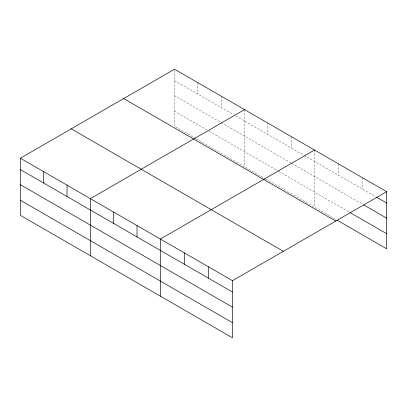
<?xml version="1.0" encoding="UTF-8"?>
<svg xmlns="http://www.w3.org/2000/svg" width="407" height="407" viewBox="0 0 407 407"><rect width="100%" height="100%" fill="white"/><g stroke="black" fill="none" stroke-linecap="round" stroke-linejoin="round"><path stroke-width="0.31" stroke-dasharray="2.04 1.53" d="M174.517 80.566L233.669 114.718M235.836 115.97L303.673 155.133M304.212 155.443L375.722 196.729M174.517 95.665L220.645 122.293M221.184 122.609L291.188 163.024M291.733 163.339L362.606 204.258M174.517 111.218L207.077 130.016M209.249 131.273L278.164 171.062M278.709 171.372L349.496 212.24M195.681 138.538L174.517 126.318L174.517 69.2M196.225 138.848L265.14 178.637M265.685 178.953L336.38 219.77M362.606 177.793L362.606 189.158M338.568 163.914L338.568 175.28M314.525 150.035L314.525 207.148M291.188 136.564L291.188 147.924M267.857 123.092L267.857 134.452M244.521 109.62L244.521 166.733M221.184 96.144L221.184 107.509M197.853 82.672L197.853 94.037"/><path stroke-width="0.61" d="M20.35 158.211L232.483 280.682L232.483 337.8L20.35 215.323L20.35 158.211L174.517 69.2L386.65 191.677L386.65 248.789L336.925 220.085M244.521 109.62L90.354 198.626L90.354 255.738M314.525 150.035L160.358 239.041L160.358 296.159M232.483 280.682L386.65 191.677M376.266 197.044L386.65 203.042M363.7 204.889L386.65 218.137M350.04 212.556L386.65 233.694M123.642 98.575L335.775 221.047M71.225 128.836L283.358 251.312M20.35 169.571L232.483 292.048M20.35 184.671L232.483 307.148M20.35 200.229L232.483 322.7M208.44 266.804L208.44 278.169M184.402 252.92L184.402 264.285M137.022 225.57L137.022 236.935M113.69 212.098L113.69 223.463M67.018 185.154L67.018 196.52M43.686 171.683L43.686 183.043"/></g></svg>
